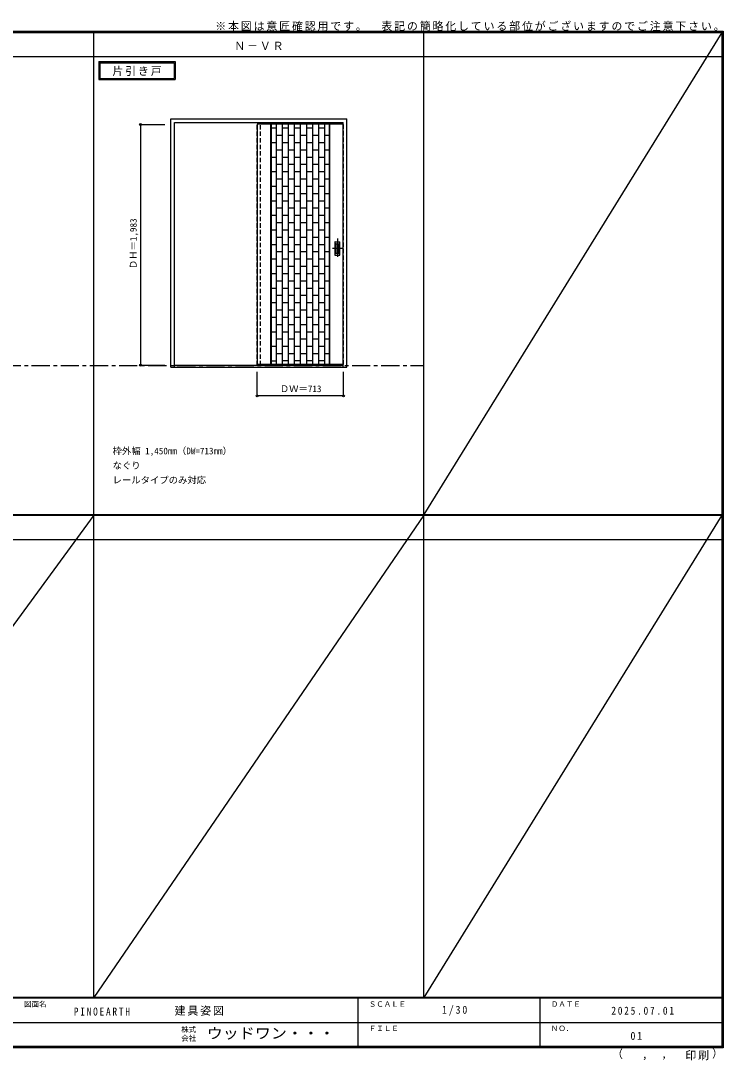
# Model space of a CAD drawing. Units: millimetres, scale not verified. Extents: x -6000 to 5700, y -4307 to 4260.
# Drawn here: x -87 to 5700, y -4307 to 4260 of the extents above; entities that cross this region are included whole.
import ezdxf
from ezdxf.enums import TextEntityAlignment as Align

# ---------------------------------------------------------------- set-up
doc = ezdxf.new("R2010")
doc.units = ezdxf.units.MM
doc.header["$LTSCALE"] = 30
doc.header["$PDMODE"] = 32
doc.header["$PDSIZE"] = 15
doc.linetypes.add('CHAIN1', pattern=[8, 5, -1, 1, -1])
doc.linetypes.add('DASHED1', pattern=[1.8, 1.2, -0.6])
for name, color, linetype in [('0-1_通り芯', 4, 'CHAIN1'), ('0-2_扉', 4, 'DASHED1'), ('0-3_仕上げ', 7, 'Continuous'), ('0-4_枠', 3, 'Continuous'), ('0-6_引手', 3, 'Continuous'), ('0-A_文字', 7, 'Continuous'), ('0-B_寸法', 7, 'Continuous'), ('0-C_ハッチ', 4, 'Continuous'), ('F-0_補助線', 7, 'Continuous'), ('F-1_枠', 6, 'Continuous'), ('F-A_文字', 7, 'Continuous')]:
    doc.layers.add(name, color=color, linetype=linetype)
doc.styles.add('ＭＳ ゴシック', font='')
doc.styles.get('ＭＳ ゴシック').set_extended_font_data('MS Gothic')

msp = doc.modelspace()

# ---------------------------------------------------------------- linework, layer by layer
at = {"layer": '0-1_通り芯'}
for p, q in [((2521.25, 2464.5), (2521.25, 2302.5)), ((2562.25, 2383.5), (2480.25, 2383.5))]:
    msp.add_line(p, q, dxfattribs=at)
at = {"layer": '0-1_通り芯', "color": 7}
msp.add_line((-2397.5, 1418), (3233.5, 1418), dxfattribs=at)
at = {"layer": '0-2_扉', "color": 3, "linetype": 'Continuous'}
for p, q in [((2569.25, 3409), (1859.25, 3409)), ((1859.25, 3409), (1859.25, 1426)), ((2569.25, 1426), (1859.25, 1426))]:
    msp.add_line(p, q, dxfattribs=at)
at = {"layer": '0-2_扉'}
for p, q in [((1859.25, 3409), (1859.25, 3405)), ((2569.25, 3409), (2572.25, 3409))]:
    msp.add_line(p, q, dxfattribs=at)
msp.add_lwpolyline([(2569.25, 1426), (2572.25, 1426), (2572.25, 3409)], dxfattribs=at)
at = {"layer": '0-3_仕上げ'}
for p, q in [((1971.25, 3409), (1971.25, 1426)), ((1975.25, 3409), (1975.25, 1426)), ((2456.25, 1426), (2456.25, 3409)), ((2460.25, 1426), (2460.25, 3409))]:
    msp.add_line(p, q, dxfattribs=at)
at = {"layer": '0-4_枠'}
for p, q in [((1149.25, 1406), (1149.25, 3453)), ((1149.25, 3453), (2599.25, 3453)), ((2599.25, 1406), (2599.25, 3453)), ((1179.25, 1406), (1179.25, 3423)), ((1179.25, 3423), (2569.25, 3423)), ((2569.25, 1406), (2569.25, 3423)), ((1149.25, 1406), (2599.25, 1406)), ((1179.25, 1421), (2569.25, 1421))]:
    msp.add_line(p, q, dxfattribs=at)
at = {"layer": '0-4_枠', "color": 4, "linetype": 'DASHED1'}
for p, q in [((1859.25, 1421), (1859.25, 3423)), ((1889.25, 1421), (1889.25, 3423))]:
    msp.add_line(p, q, dxfattribs=at)
at = {"layer": '0-6_引手'}
for p, q in [((2500.25, 2437), (2500.25, 2330)), ((2501.75, 2438.5), (2540.75, 2438.5)), ((2542.25, 2330), (2542.25, 2437)), ((2501.75, 2328.5), (2540.75, 2328.5))]:
    msp.add_line(p, q, dxfattribs=at)
at = {"layer": '0-6_引手', "color": 7}
for p, q in [((2508.75, 2421), (2508.75, 2346)), ((2510.25, 2422.5), (2532.25, 2422.5)), ((2533.75, 2346), (2533.75, 2421)), ((2510.25, 2344.5), (2532.25, 2344.5))]:
    msp.add_line(p, q, dxfattribs=at)
at = {"layer": '0-6_引手'}
for centre, start, end in [((2501.75, 2437), 90, 180), ((2540.75, 2437), 0, 90), ((2501.75, 2330), 180, 270), ((2540.75, 2330), 270, 0)]:
    msp.add_arc(centre, 1.5, start, end, dxfattribs=at)
at = {"layer": '0-6_引手', "color": 7}
for centre, start, end in [((2510.25, 2421), 90, 180), ((2532.25, 2421), 0, 90), ((2510.25, 2346), 180, 270), ((2532.25, 2346), 270, 0)]:
    msp.add_arc(centre, 1.5, start, end, dxfattribs=at)
at = {"layer": '0-A_文字'}
for p, q in [((555, 3925), (555, 3775)), ((565, 3915), (565, 3785)), ((565, 3915), (1176.03, 3915)), ((1176.03, 3915), (1176.03, 3785)), ((555, 3775), (1186.03, 3775)), ((565, 3785), (1176.03, 3785))]:
    msp.add_line(p, q, dxfattribs=at)
msp.add_lwpolyline([(555, 3925), (1186.03, 3925), (1186.03, 3775)], dxfattribs=at)
at = {"layer": '0-B_寸法', "color": 4}
for p, q in [((899.25, 3405), (899.25, 1422)), ((899.25, 3405), (1099.25, 3405)), ((899.25, 1422), (1099.25, 1422)), ((2572.25, 1168), (2572.25, 1368))]:
    msp.add_line(p, q, dxfattribs=at)
msp.add_lwpolyline([(2572.25, 1168), (1859.25, 1168), (1859.25, 1368)], dxfattribs=at)
at = {"layer": '0-B_寸法'}
for p in [(899.25, 3405), (899.25, 1422), (1859.25, 1168), (2572.25, 1168)]:
    msp.add_point(p, dxfattribs=at)
at = {"layer": '0-C_ハッチ'}
for p, q in [((1975.25, 3377.5), (2015.75, 3377.5)), ((2015.75, 3409), (2015.75, 1426)), ((2065.75, 3409), (2065.75, 1426)), ((2065.75, 3377.5), (2115.75, 3377.5)), ((2115.75, 3409), (2115.75, 1426)), ((2165.75, 3409), (2165.75, 1426)), ((2165.75, 3377.5), (2215.75, 3377.5)), ((2215.75, 3409), (2215.75, 1426)), ((2265.75, 3409), (2265.75, 1426)), ((2265.75, 3377.5), (2315.75, 3377.5)), ((2315.75, 3409), (2315.75, 1426)), ((2365.75, 3409), (2365.75, 1426)), ((2365.75, 3377.5), (2415.75, 3377.5)), ((2415.75, 3409), (2415.75, 1426)), ((1975.25, 3257.5), (2015.75, 3257.5)), ((2015.75, 3317.5), (2065.75, 3317.5)), ((2065.75, 3257.5), (2115.75, 3257.5)), ((2115.75, 3317.5), (2165.75, 3317.5)), ((2165.75, 3257.5), (2215.75, 3257.5)), ((2215.75, 3317.5), (2265.75, 3317.5)), ((2265.75, 3257.5), (2315.75, 3257.5)), ((2315.75, 3317.5), (2365.75, 3317.5)), ((2365.75, 3257.5), (2415.75, 3257.5)), ((2415.75, 3317.5), (2456.25, 3317.5)), ((2015.75, 3197.5), (2065.75, 3197.5)), ((2115.75, 3197.5), (2165.75, 3197.5)), ((2215.75, 3197.5), (2265.75, 3197.5)), ((2315.75, 3197.5), (2365.75, 3197.5)), ((2415.75, 3197.5), (2456.25, 3197.5)), ((1975.25, 3137.5), (2015.75, 3137.5)), ((2065.75, 3137.5), (2115.75, 3137.5)), ((2165.75, 3137.5), (2215.75, 3137.5)), ((2265.75, 3137.5), (2315.75, 3137.5)), ((2365.75, 3137.5), (2415.75, 3137.5)), ((1975.25, 3017.5), (2015.75, 3017.5)), ((2015.75, 3077.5), (2065.75, 3077.5)), ((2065.75, 3017.5), (2115.75, 3017.5)), ((2115.75, 3077.5), (2165.75, 3077.5)), ((2165.75, 3017.5), (2215.75, 3017.5)), ((2215.75, 3077.5), (2265.75, 3077.5)), ((2265.75, 3017.5), (2315.75, 3017.5)), ((2315.75, 3077.5), (2365.75, 3077.5)), ((2365.75, 3017.5), (2415.75, 3017.5)), ((2415.75, 3077.5), (2456.25, 3077.5)), ((2015.75, 2957.5), (2065.75, 2957.5)), ((2115.75, 2957.5), (2165.75, 2957.5)), ((2215.75, 2957.5), (2265.75, 2957.5)), ((2315.75, 2957.5), (2365.75, 2957.5)), ((2415.75, 2957.5), (2456.25, 2957.5)), ((1975.25, 2897.5), (2015.75, 2897.5)), ((2015.75, 2837.5), (2065.75, 2837.5)), ((2065.75, 2897.5), (2115.75, 2897.5)), ((2115.75, 2837.5), (2165.75, 2837.5)), ((2165.75, 2897.5), (2215.75, 2897.5)), ((2215.75, 2837.5), (2265.75, 2837.5)), ((2265.75, 2897.5), (2315.75, 2897.5)), ((2315.75, 2837.5), (2365.75, 2837.5)), ((2365.75, 2897.5), (2415.75, 2897.5)), ((2415.75, 2837.5), (2456.25, 2837.5)), ((1975.25, 2777.5), (2015.75, 2777.5)), ((2065.75, 2777.5), (2115.75, 2777.5)), ((2165.75, 2777.5), (2215.75, 2777.5)), ((2265.75, 2777.5), (2315.75, 2777.5)), ((2365.75, 2777.5), (2415.75, 2777.5)), ((1975.25, 2657.5), (2015.75, 2657.5)), ((2015.75, 2717.5), (2065.75, 2717.5)), ((2065.75, 2657.5), (2115.75, 2657.5)), ((2115.75, 2717.5), (2165.75, 2717.5)), ((2165.75, 2657.5), (2215.75, 2657.5)), ((2215.75, 2717.5), (2265.75, 2717.5)), ((2265.75, 2657.5), (2315.75, 2657.5)), ((2315.75, 2717.5), (2365.75, 2717.5)), ((2365.75, 2657.5), (2415.75, 2657.5)), ((2415.75, 2717.5), (2456.25, 2717.5)), ((2015.75, 2597.5), (2065.75, 2597.5)), ((2115.75, 2597.5), (2165.75, 2597.5)), ((2215.75, 2597.5), (2265.75, 2597.5)), ((2315.75, 2597.5), (2365.75, 2597.5)), ((2415.75, 2597.5), (2456.25, 2597.5)), ((1975.25, 2537.5), (2015.75, 2537.5)), ((2065.75, 2537.5), (2115.75, 2537.5)), ((2165.75, 2537.5), (2215.75, 2537.5)), ((2265.75, 2537.5), (2315.75, 2537.5)), ((2365.75, 2537.5), (2415.75, 2537.5)), ((1975.25, 2417.5), (2015.75, 2417.5)), ((2015.75, 2477.5), (2065.75, 2477.5)), ((2065.75, 2417.5), (2115.75, 2417.5)), ((2115.75, 2477.5), (2165.75, 2477.5)), ((2165.75, 2417.5), (2215.75, 2417.5)), ((2215.75, 2477.5), (2265.75, 2477.5)), ((2265.75, 2417.5), (2315.75, 2417.5)), ((2315.75, 2477.5), (2365.75, 2477.5)), ((2365.75, 2417.5), (2415.75, 2417.5)), ((2415.75, 2477.5), (2456.25, 2477.5)), ((2015.75, 2357.5), (2065.75, 2357.5)), ((2115.75, 2357.5), (2165.75, 2357.5)), ((2215.75, 2357.5), (2265.75, 2357.5)), ((2315.75, 2357.5), (2365.75, 2357.5)), ((2415.75, 2357.5), (2456.25, 2357.5)), ((1975.25, 2297.5), (2015.75, 2297.5)), ((2015.75, 2237.5), (2065.75, 2237.5)), ((2065.75, 2297.5), (2115.75, 2297.5)), ((2115.75, 2237.5), (2165.75, 2237.5)), ((2165.75, 2297.5), (2215.75, 2297.5)), ((2215.75, 2237.5), (2265.75, 2237.5)), ((2265.75, 2297.5), (2315.75, 2297.5)), ((2315.75, 2237.5), (2365.75, 2237.5)), ((2365.75, 2297.5), (2415.75, 2297.5)), ((2415.75, 2237.5), (2456.25, 2237.5)), ((1975.25, 2177.5), (2015.75, 2177.5)), ((2065.75, 2177.5), (2115.75, 2177.5)), ((2165.75, 2177.5), (2215.75, 2177.5)), ((2265.75, 2177.5), (2315.75, 2177.5)), ((2365.75, 2177.5), (2415.75, 2177.5)), ((1975.25, 2057.5), (2015.75, 2057.5)), ((2015.75, 2117.5), (2065.75, 2117.5)), ((2065.75, 2057.5), (2115.75, 2057.5)), ((2115.75, 2117.5), (2165.75, 2117.5)), ((2165.75, 2057.5), (2215.75, 2057.5)), ((2215.75, 2117.5), (2265.75, 2117.5)), ((2265.75, 2057.5), (2315.75, 2057.5)), ((2315.75, 2117.5), (2365.75, 2117.5)), ((2365.75, 2057.5), (2415.75, 2057.5)), ((2415.75, 2117.5), (2456.25, 2117.5)), ((2015.75, 1997.5), (2065.75, 1997.5)), ((2115.75, 1997.5), (2165.75, 1997.5)), ((2215.75, 1997.5), (2265.75, 1997.5)), ((2315.75, 1997.5), (2365.75, 1997.5)), ((2415.75, 1997.5), (2456.25, 1997.5)), ((1975.25, 1937.5), (2015.75, 1937.5)), ((2065.75, 1937.5), (2115.75, 1937.5)), ((2165.75, 1937.5), (2215.75, 1937.5)), ((2265.75, 1937.5), (2315.75, 1937.5)), ((2365.75, 1937.5), (2415.75, 1937.5)), ((1975.25, 1817.5), (2015.75, 1817.5)), ((2015.75, 1877.5), (2065.75, 1877.5)), ((2065.75, 1817.5), (2115.75, 1817.5)), ((2115.75, 1877.5), (2165.75, 1877.5)), ((2165.75, 1817.5), (2215.75, 1817.5)), ((2215.75, 1877.5), (2265.75, 1877.5)), ((2265.75, 1817.5), (2315.75, 1817.5)), ((2315.75, 1877.5), (2365.75, 1877.5)), ((2365.75, 1817.5), (2415.75, 1817.5)), ((2415.75, 1877.5), (2456.25, 1877.5)), ((2015.75, 1757.5), (2065.75, 1757.5)), ((2115.75, 1757.5), (2165.75, 1757.5)), ((2215.75, 1757.5), (2265.75, 1757.5)), ((2315.75, 1757.5), (2365.75, 1757.5)), ((2415.75, 1757.5), (2456.25, 1757.5)), ((1975.25, 1697.5), (2015.75, 1697.5)), ((2015.75, 1637.5), (2065.75, 1637.5)), ((2065.75, 1697.5), (2115.75, 1697.5)), ((2115.75, 1637.5), (2165.75, 1637.5)), ((2165.75, 1697.5), (2215.75, 1697.5)), ((2215.75, 1637.5), (2265.75, 1637.5)), ((2265.75, 1697.5), (2315.75, 1697.5)), ((2315.75, 1637.5), (2365.75, 1637.5)), ((2365.75, 1697.5), (2415.75, 1697.5)), ((2415.75, 1637.5), (2456.25, 1637.5)), ((1975.25, 1577.5), (2015.75, 1577.5)), ((2065.75, 1577.5), (2115.75, 1577.5)), ((2165.75, 1577.5), (2215.75, 1577.5)), ((2265.75, 1577.5), (2315.75, 1577.5)), ((2365.75, 1577.5), (2415.75, 1577.5)), ((1975.25, 1457.5), (2015.75, 1457.5)), ((2015.75, 1517.5), (2065.75, 1517.5)), ((2115.75, 1457.5), (2065.75, 1457.5)), ((2115.75, 1517.5), (2165.75, 1517.5)), ((2215.75, 1457.5), (2165.75, 1457.5)), ((2215.75, 1517.5), (2265.75, 1517.5)), ((2315.75, 1457.5), (2265.75, 1457.5)), ((2315.75, 1517.5), (2365.75, 1517.5)), ((2415.75, 1457.5), (2365.75, 1457.5)), ((2415.75, 1517.5), (2456.25, 1517.5))]:
    msp.add_line(p, q, dxfattribs=at)
at = {"layer": 'F-0_補助線'}
for p, q in [((5690, 4165), (3233.5, 190.5)), ((515, 184.5), (-2397.5, -3790)), ((3233.5, 184.5), (515, -3790)), ((5690, 184.5), (3233.5, -3790))]:
    msp.add_line(p, q, dxfattribs=at)
at = {"layer": 'F-1_枠'}
for p, q in [((-6000, 4175), (5700, 4175)), ((-6000, 4170), (5700, 4170)), ((-6000, 4165), (5700, 4165)), ((515, -3790), (515, 4175)), ((3233.5, -3790), (3233.5, 4175)), ((5690, 4175), (5690, -4205)), ((5695, 4175), (5695, -4205)), ((5700, 4175), (5700, -4205)), ((-6000, 3965), (5700, 3965)), ((-6000, 190.5), (5700, 190.5)), ((-6000, 187.5), (5700, 187.5)), ((-6000, 184.5), (5700, 184.5)), ((-6000, -15.5), (5700, -15.5)), ((5700, -3790), (-6000, -3790)), ((5700, -3795), (-6000, -3795)), ((2690, -3795), (2690, -4195)), ((4190, -3795), (4190, -4195)), ((-150, -3995), (5690, -3995.01)), ((5700, -4195), (-6000, -4195)), ((5700, -4200), (-6000, -4200)), ((5700, -4205), (-6000, -4205))]:
    msp.add_line(p, q, dxfattribs=at)

# ---------------------------------------------------------------- texts
at = {"layer": '0-A_文字', "style": 'ＭＳ ゴシック'}
for s, p in [('枠外幅 1,450mm（DW=713mm）', (669.25, 670.5)), ('なぐり', (669.25, 550.5)), ('レールタイプのみ対応', (669.25, 430.5))]:
    msp.add_text(s, height=54.99, dxfattribs=at).set_placement(p, align=Align.BOTTOM_LEFT)
at = {"layer": '0-A_文字', "char_height": 65.98, "attachment_point": 7, "style": 'ＭＳ ゴシック'}
for s, insert in [('\\T1.17;※本図は意匠確認用です。\u3000表記の簡略化している部位がございますのでご注意下さい。', (1515, 4175)), ('\\T1.17;Ｎ－ＶＲ', (1671.75, 4020)), ('\\T1.17;片引き戸', (668.02, 3805))]:
    msp.add_mtext(s, dxfattribs=dict(at, insert=insert))
at = {"layer": '0-B_寸法', "style": 'ＭＳ ゴシック'}
msp.add_text('ＤＨ＝1,983', height=54.99, rotation=90, dxfattribs=at).set_placement((884.25, 2213.25), align=Align.BOTTOM_LEFT)
msp.add_text('ＤＷ＝713', height=54.99, dxfattribs=at).set_placement((2047, 1183), align=Align.BOTTOM_LEFT)
at = {"layer": 'F-A_文字', "style": 'ＭＳ ゴシック'}
for s, height, p in [('図面名', 43.99, (-60, -3880)), ('ＳＣＡＬＥ', 43.99, (2780, -3880)), ('ＤＡＴＥ', 43.99, (4280, -3880)), ('株式', 43.99, (1235, -4089)), ('ＦＩＬＥ', 43.99, (2780, -4080)), ('ＮＯ．', 43.99, (4280, -4080)), ('会社', 43.99, (1235, -4161)), ('（', 65.98, (4784.03, -4308.31)), (',', 65.98, (5031.28, -4308.31)), (',', 65.98, (5190.2, -4305.53)), ('）', 65.98, (5608.4, -4304.13))]:
    msp.add_text(s, height=height, dxfattribs=at).set_placement(p, align=Align.BOTTOM_LEFT)
at = {"layer": 'F-A_文字', "style": 'ＭＳ ゴシック', "width": 1.1}
msp.add_text('ウッドワン・・・', height=87.98, dxfattribs=at).set_placement((1445, -4155), align=Align.BOTTOM_LEFT)
at = {"layer": 'F-A_文字', "char_height": 65.98, "attachment_point": 7, "style": 'ＭＳ ゴシック'}
for s, insert in [('\\T1.38;\\W0.9;1/30', (3383.75, -3940)), ('\\T1.39;\\W0.85;PINOEARTH', (350, -3940)), ('\\T1.17;建具姿図', (1180.42, -3940)), ('\\T1.39;\\W0.85;2025.07.01', (4778.75, -3932.5)), ('\\T1.36;\\W0.9;01', (4936.25, -4140)), ('\\T1.17;印刷', (5388.15, -4306.92))]:
    msp.add_mtext(s, dxfattribs=dict(at, insert=insert))

doc.saveas('drawing.dxf')
